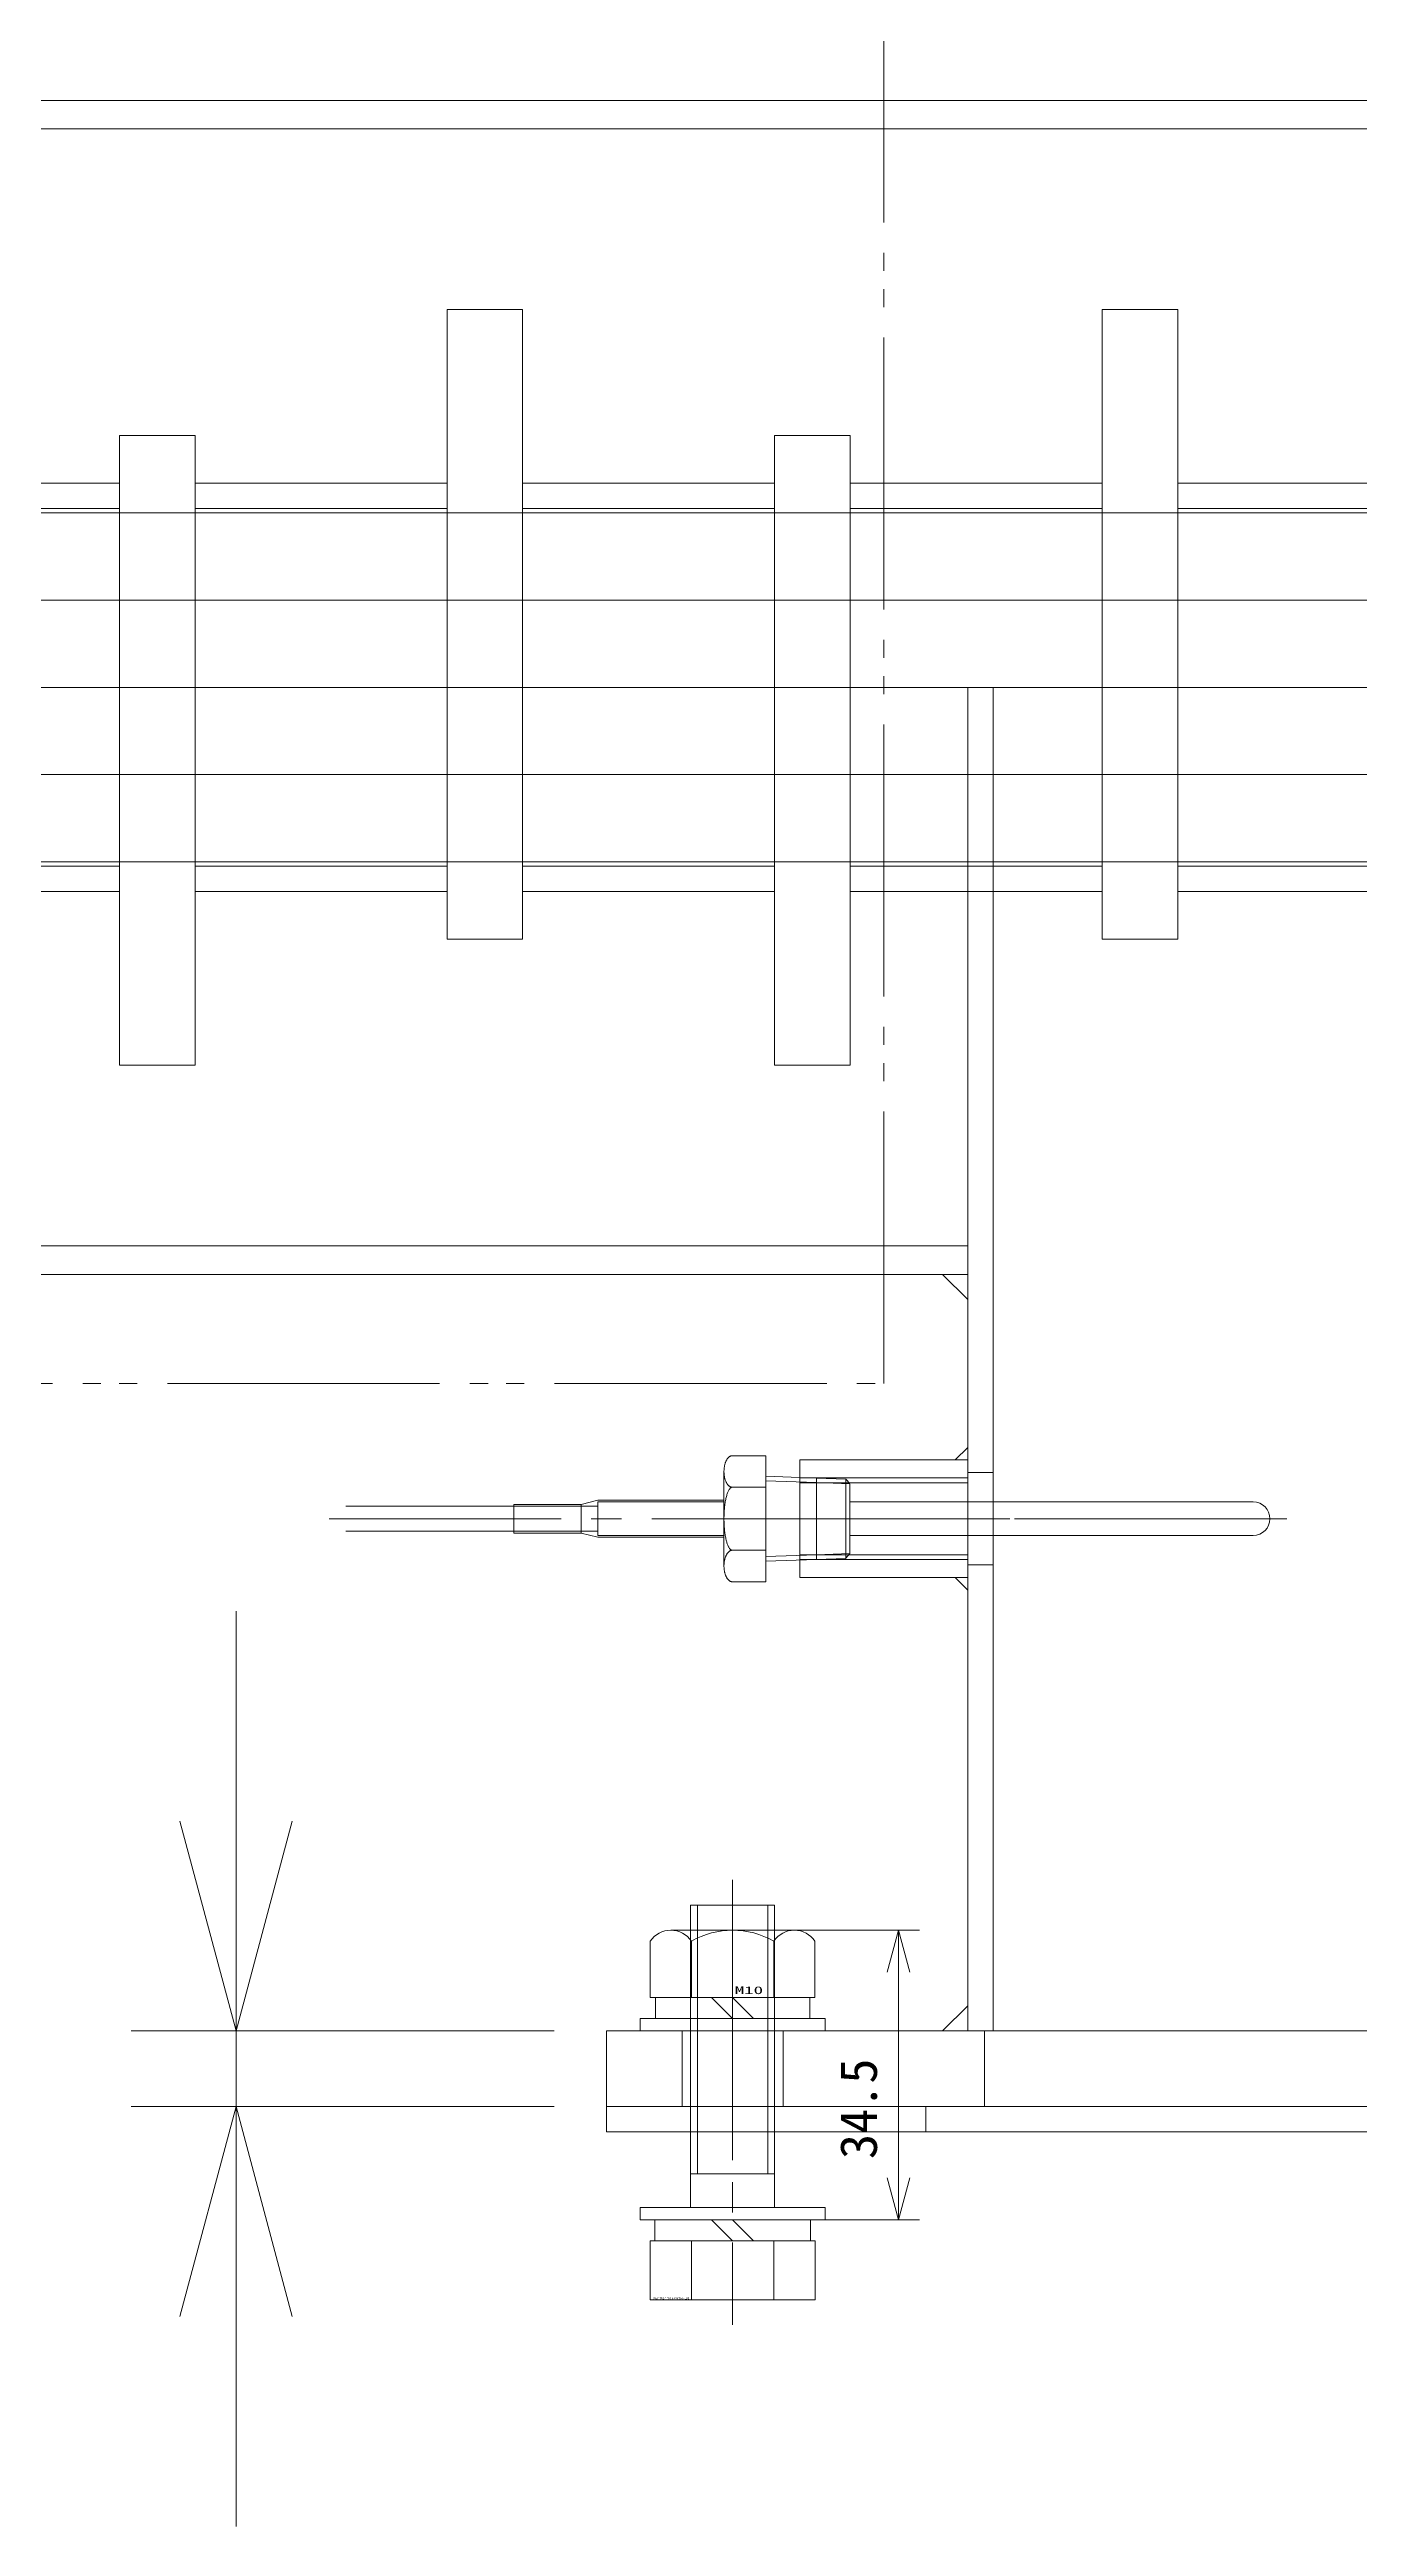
# Model space of a CAD drawing. Units: millimetres at full size. Extents: x -19442 to 19442, y -5866 to 5866.
# Drawn here: x 8013.4 to 8169.2, y -515.9 to -220.9 of the extents above; entities that cross this region are included whole.
import ezdxf
from ezdxf.enums import TextEntityAlignment as Align

# ---------------------------------------------------------------- set-up
doc = ezdxf.new("R2010")
doc.units = ezdxf.units.MM
doc.header["$LTSCALE"] = 3.6
doc.linetypes.add('CHAIN2', pattern=[12, 9, -1, 1, -1])
doc.linetypes.add('DOUBLE_CHAIN2', pattern=[12.8, 9, -1, 0.6, -0.6, 0.6, -1])
for name, color, linetype, lineweight in [('0-2_06_PHANTOM', 2, 'DOUBLE_CHAIN2', 9), ('0-3_04_HIDDEN', 7, 'Continuous', 9), ('0-4_05_CENTER', 2, 'CHAIN2', 9), ('0-5_08_DIM', 3, 'Continuous', 9), ('0-6_0', 2, 'Continuous', 9), ('0-7_10_DRAFT', 1, 'Continuous', 9), ('0-8_03_かくれ線', 5, 'Continuous', 9), ('0-9_04_中心線', 4, 'CHAIN2', 9), ('1-1_11_HATCH', 2, 'Continuous', 9)]:
    doc.layers.add(name, color=color, linetype=linetype, lineweight=lineweight)
doc.styles.add('ＭＳ ゴシック', font='')
doc.styles.get('ＭＳ ゴシック').set_extended_font_data('MS Gothic')

# ---------------------------------------------------------------- blocks, each defined once
blk = doc.blocks.new('M10Nza_1_1_1')
at = {"layer": '0-6_0', "color": 134}
for p, q in [((-7.35, 12), (7.35, 12)), ((-9.8, 4), (-9.8, 10.687)), ((-4.9, 4), (-4.9, 10.687)), ((4.9, 10.687), (4.9, 4)), ((9.8, 10.687), (9.8, 4)), ((-9.8, 4), (9.8, 4)), ((-9.2, 1.5), (-9.2, 4)), ((0, 1.5), (-2.5, 4)), ((0, 4), (2.5, 1.5)), ((9.2, 4), (9.2, 1.5))]:
    blk.add_line(p, q, dxfattribs=at)
at = {"layer": '0-6_0', "color": 134, "linetype": 'CHAIN2'}
blk.add_line((0, 12), (0, 0), dxfattribs=at)
at = {"layer": '0-6_0', "color": 134}
blk.add_lwpolyline([(-11, 1.5), (11, 1.5), (11, 0), (-11, 0)], close=True, dxfattribs=at)
for centre, radius, start, end in [((-7.35, 9.058), 2.942, 33.626, 146.374), ((0, 2.2), 9.8, 60, 120), ((7.35, 9.058), 2.942, 33.626, 146.374)]:
    blk.add_arc(centre, radius, start, end, dxfattribs=at)
at = {"layer": '0-7_10_DRAFT', "style": 'ＭＳ ゴシック', "width": 1.8}
blk.add_text('M10', height=0.9164, dxfattribs=at).set_placement((0.256, 4.117), align=Align.BOTTOM_LEFT)
blk = doc.blocks.new('HTK1611a_1')
at = {"layer": '0-2_06_PHANTOM'}
for p, q in [((6.03, 7.506), (6.03, -7.506)), ((6.03, 7.506), (10.03, 7.506)), ((6.03, 5.06), (0, 4.849)), ((0, 4.299), (6.03, 4.51)), ((10.03, 3.753), (6.03, 3.753)), ((11.029, 5.711), (11.03, -5.629)), ((28.03, 1.7), (28.03, -1.7)), ((36.03, 1.5), (56.03, 1.5)), ((36.03, -1.5), (56.03, -1.5)), ((0, -4.849), (6.03, -5.06)), ((0.001, -4.299), (6.03, -4.51)), ((10.03, -3.753), (6.03, -3.753)), ((6.03, -7.506), (10.03, -7.506))]:
    blk.add_line(p, q, dxfattribs=at)
for points in [[(11.021, 5.874), (11.015, 5.955), (11.006, 6.035), (10.996, 6.115), (10.984, 6.193), (10.97, 6.271), (10.954, 6.347), (10.936, 6.422), (10.917, 6.496), (10.896, 6.567), (10.873, 6.637), (10.849, 6.705), (10.823, 6.771), (10.796, 6.835), (10.767, 6.897), (10.737, 6.956), (10.706, 7.013), (10.673, 7.067), (10.639, 7.118), (10.604, 7.166), (10.567, 7.212), (10.53, 7.254), (10.492, 7.294), (10.453, 7.33), (10.413, 7.363), (10.372, 7.392), (10.331, 7.419), (10.289, 7.442), (10.246, 7.461), (10.204, 7.477), (10.161, 7.49), (10.117, 7.498), (10.074, 7.504), (10.03, 7.506)], [(10.03, 3.753), (10.074, 3.755), (10.117, 3.76), (10.161, 3.769), (10.204, 3.781), (10.246, 3.797), (10.289, 3.817), (10.331, 3.84), (10.372, 3.866), (10.413, 3.896), (10.453, 3.929), (10.492, 3.965), (10.53, 4.004), (10.567, 4.047), (10.604, 4.092), (10.639, 4.141), (10.673, 4.192), (10.706, 4.246), (10.737, 4.302), (10.767, 4.361), (10.796, 4.423), (10.823, 4.487), (10.849, 4.553), (10.873, 4.621), (10.896, 4.691), (10.917, 4.763), (10.936, 4.836), (10.954, 4.911), (10.97, 4.987), (10.984, 5.065), (10.996, 5.144), (11.006, 5.223), (11.015, 5.303), (11.021, 5.384), (11.026, 5.466), (11.029, 5.547), (11.03, 5.629), (11.029, 5.711), (11.026, 5.793), (11.021, 5.874)], [(11.021, 0.49), (11.015, 0.652), (11.006, 0.812), (10.996, 0.971), (10.984, 1.128), (10.97, 1.284), (10.954, 1.436), (10.936, 1.586), (10.917, 1.733), (10.896, 1.876), (10.873, 2.016), (10.849, 2.153), (10.823, 2.285), (10.796, 2.412), (10.767, 2.535), (10.737, 2.654), (10.706, 2.767), (10.673, 2.875), (10.639, 2.977), (10.604, 3.074), (10.567, 3.165), (10.53, 3.25), (10.492, 3.329), (10.453, 3.401), (10.413, 3.467), (10.372, 3.526), (10.331, 3.579), (10.289, 3.625), (10.246, 3.664), (10.204, 3.696), (10.161, 3.721), (10.117, 3.738), (10.074, 3.749), (10.03, 3.753)], [(10.03, -3.753), (10.074, -3.749), (10.117, -3.738), (10.161, -3.721), (10.204, -3.696), (10.246, -3.664), (10.289, -3.625), (10.331, -3.579), (10.372, -3.526), (10.413, -3.467), (10.453, -3.401), (10.492, -3.329), (10.53, -3.25), (10.567, -3.165), (10.604, -3.074), (10.639, -2.977), (10.673, -2.875), (10.706, -2.767), (10.737, -2.654), (10.767, -2.535), (10.796, -2.412), (10.823, -2.285), (10.849, -2.153), (10.873, -2.016), (10.896, -1.876), (10.917, -1.733), (10.936, -1.586), (10.954, -1.436), (10.97, -1.284), (10.984, -1.128), (10.996, -0.971), (11.006, -0.812), (11.015, -0.652), (11.021, -0.49), (11.026, -0.327), (11.029, -0.164), (11.03, 0), (11.029, 0.164), (11.026, 0.327), (11.021, 0.49)], [(11.03, 2.2), (26.03, 2.2), (28.03, 1.7), (36.03, 1.7), (36.03, -1.7), (28.03, -1.7), (26.03, -2.2), (11.03, -2.2)], [(11.021, -5.384), (11.015, -5.303), (11.006, -5.223), (10.996, -5.144), (10.984, -5.065), (10.97, -4.987), (10.954, -4.911), (10.936, -4.836), (10.917, -4.763), (10.896, -4.691), (10.873, -4.621), (10.849, -4.553), (10.823, -4.487), (10.796, -4.423), (10.767, -4.361), (10.737, -4.302), (10.706, -4.246), (10.673, -4.192), (10.639, -4.141), (10.604, -4.092), (10.567, -4.047), (10.53, -4.004), (10.492, -3.965), (10.453, -3.929), (10.413, -3.896), (10.372, -3.866), (10.331, -3.84), (10.289, -3.817), (10.246, -3.797), (10.204, -3.781), (10.161, -3.769), (10.117, -3.76), (10.074, -3.755), (10.03, -3.753)], [(10.03, -7.506), (10.074, -7.504), (10.117, -7.498), (10.161, -7.49), (10.204, -7.477), (10.246, -7.461), (10.289, -7.442), (10.331, -7.419), (10.372, -7.392), (10.413, -7.363), (10.453, -7.33), (10.492, -7.294), (10.53, -7.254), (10.567, -7.212), (10.604, -7.166), (10.639, -7.118), (10.673, -7.067), (10.706, -7.013), (10.737, -6.956), (10.767, -6.897), (10.796, -6.835), (10.823, -6.771), (10.849, -6.705), (10.873, -6.637), (10.896, -6.567), (10.917, -6.496), (10.936, -6.422), (10.954, -6.347), (10.97, -6.271), (10.984, -6.193), (10.996, -6.115), (11.006, -6.035), (11.015, -5.955), (11.021, -5.874), (11.026, -5.793), (11.029, -5.711), (11.03, -5.629), (11.029, -5.547), (11.026, -5.466), (11.021, -5.384)]]:
    blk.add_lwpolyline(points, dxfattribs=at)
at = {"layer": '0-3_04_HIDDEN', "color": 2}
for p, q in [((-3.97, 4.16), (-3.97, -4.16)), ((-3.468, 4.728), (-3.968, 4.178)), ((-3.968, 4.16), (0, 4.299)), ((-3.47, 4.728), (-3.47, -4.728)), ((0, 4.849), (-3.468, 4.728)), ((-51.97, 2), (-3.97, 2)), ((26.03, 1.5), (36.03, 1.5)), ((-51.97, -2), (-3.97, -2)), ((11.03, -2), (26.03, -2)), ((26.03, -1.5), (36.03, -1.5)), ((-3.968, -4.16), (-3.468, -4.71)), ((-3.968, -4.16), (0.001, -4.299)), ((-3.468, -4.728), (0, -4.849))]:
    blk.add_line(p, q, dxfattribs=at)
blk.add_lwpolyline([(11.029, 2), (26.03, 2), (26.03, -2)], dxfattribs=at)
blk.add_arc((-51.97, 0), 2, 90, 270, dxfattribs=at)
at = {"layer": '0-4_05_CENTER'}
blk.add_line((-55.97, 0), (58.026, 0), dxfattribs=at)
at = {"layer": '0-7_10_DRAFT'}
blk.add_line((0, 4.849), (0, -4.849), dxfattribs=at)
blk = doc.blocks.new('A$C3D81658F_1_1_1')
at = {"layer": '0-6_0', "color": 134, "linetype": 'CHAIN2'}
blk.add_line((0, -39), (0, 14), dxfattribs=at)
at = {"layer": '0-6_0', "color": 134}
for p, q in [((-9.815, 11), (9.815, 11)), ((-9.815, 4), (-9.815, 11)), ((-4.908, 4), (-4.908, 11)), ((4.907, 4), (4.907, 11)), ((9.815, 4), (9.815, 11)), ((9.815, 4), (-9.815, 4)), ((-9.25, 4), (-9.25, 1.5)), ((0, 1.5), (-2.5, 4)), ((0, 4), (2.5, 1.5)), ((9.25, 1.5), (9.25, 4)), ((-11, 1.5), (11, 1.5)), ((-11, 1.5), (-11, 0)), ((-11, 0), (11, 0)), ((-5, -36), (-5, 0)), ((5, -36), (5, 0)), ((11, 0), (11, 1.5)), ((-5, -4), (5, -4)), ((-4.188, -36), (-4.188, -4)), ((4.188, -36), (4.188, -4)), ((-5, -36), (5, -36))]:
    blk.add_line(p, q, dxfattribs=at)
at = {"layer": '0-7_10_DRAFT', "style": 'ＭＳ ゴシック', "width": 1.8}
blk.add_text('BT-M10x40L,SW,PW', height=0.2199, dxfattribs=at).set_placement((5.139, 10.658), align=Align.BOTTOM_LEFT)
blk = doc.blocks.new('A$C306330B1_1')
at = {"layer": '0-2_06_PHANTOM', "xscale": -1}
blk.add_blockref('HTK1611a_1', (1075, -99), dxfattribs=at)
at = {"layer": '0-2_06_PHANTOM', "rotation": 180}
blk.add_blockref('A$C3D81658F_1_1_1', (1065, -181), dxfattribs=at)
at = {"layer": '0-2_06_PHANTOM'}
blk.add_blockref('M10Nza_1_1_1', (1065, -160), dxfattribs=at)
blk = doc.blocks.new('A$C0D4411A6_1')
at = {"layer": '0-3_04_HIDDEN', "color": 3}
for p, q in [((-119.5, 0), (-119.5, -3)), ((119.5, 0), (119.5, -3))]:
    blk.add_line(p, q, dxfattribs=at)
at = {"layer": '0-4_05_CENTER'}
for p, q in [((-142.5, 3.199), (-142.5, -6.367)), ((142.5, 3.199), (142.5, -6.367))]:
    blk.add_line(p, q, dxfattribs=at)
at = {"layer": '0-6_0', "color": 3}
blk.add_lwpolyline([(-157.5, 0), (157.5, 0), (157.5, -3), (-157.5, -3)], close=True, dxfattribs=at)
at = {"layer": '0-7_10_DRAFT'}
blk.add_line((0, 0), (0, -3), dxfattribs=at)
blk = doc.blocks.new('_Open30')
at = {"layer": '0-5_08_DIM', "color": 4}
blk.add_line((0, 0), (-1, 0), dxfattribs=at)
blk.add_lwpolyline([(-1, 0.26795), (0, 0), (-1, -0.26795)], dxfattribs=at)

msp = doc.modelspace()

# ---------------------------------------------------------------- linework, layer by layer
at = {"layer": '0-2_06_PHANTOM', "color": 4}
msp.add_lwpolyline([(8112.74, -213.969), (7612.74, -213.969), (7612.74, -379.769), (8112.74, -379.769)], close=True, dxfattribs=at)
at = {"layer": '0-5_08_DIM'}
for p, q in [((8035.623, -431.869), (8035.623, -406.869)), ((8073.49, -456.869), (8023.123, -456.869)), ((8035.623, -456.869), (8035.623, -465.869)), ((8073.49, -465.869), (8023.123, -465.869)), ((8035.623, -490.869), (8035.623, -515.869))]:
    msp.add_line(p, q, dxfattribs=at)
at = {"layer": '0-6_0', "color": 134}
for p, q in [((7041.74, -226.969), (8313.74, -226.969)), ((8122.74, -296.869), (8122.74, -366.769)), ((8122.74, -296.869), (8272.74, -296.869)), ((7041.74, -366.769), (8122.74, -366.769)), ((8095.99, -444.869), (8116.989, -444.869)), ((8114.489, -449.869), (8114.489, -474.369)), ((8095.99, -479.369), (8116.989, -479.369))]:
    msp.add_line(p, q, dxfattribs=at)
for points in [[(8122.74, -456.869), (8272.74, -456.869), (8272.74, -296.869), (8122.74, -296.869)], [(8102.74, -402.869), (8122.74, -402.869), (8122.74, -388.869), (8102.74, -388.869)], [(8079.74, -465.869), (8394.74, -465.869), (8394.74, -456.869), (8079.74, -456.869)]]:
    msp.add_lwpolyline(points, close=True, dxfattribs=at)
at = {"layer": '0-6_0', "color": 3}
msp.add_lwpolyline([(8122.74, -369.769), (8122.74, -366.769), (8119.74, -366.769)], close=True, dxfattribs=at)
at = {"layer": '0-8_03_かくれ線'}
for p, q in [((7036.74, -230.369), (8322.74, -230.369)), ((7991.735, -275.569), (8021.735, -275.569)), ((8030.735, -276.084), (8021.735, -276.084)), ((8030.735, -275.569), (8060.735, -275.569)), ((8060.735, -276.084), (8069.735, -276.084)), ((8069.735, -275.569), (8099.735, -275.569)), ((8108.735, -276.084), (8099.735, -276.084)), ((8108.735, -275.569), (8138.735, -275.569)), ((8138.735, -276.084), (8147.735, -276.084)), ((8147.735, -275.569), (8177.735, -275.569)), ((8283.845, -286.477), (7065.737, -286.477)), ((8030.735, -286.477), (8021.735, -286.477)), ((8060.735, -286.477), (8069.735, -286.477)), ((8108.735, -286.477), (8099.735, -286.477)), ((8138.735, -286.477), (8147.735, -286.477)), ((7987.252, -296.869), (8026.254, -296.869)), ((8035.318, -296.869), (8017.152, -296.869)), ((8026.252, -296.869), (8065.254, -296.869)), ((8056.152, -296.869), (8074.318, -296.869)), ((8060.735, -296.869), (8069.735, -296.869)), ((8065.252, -296.869), (8104.254, -296.869)), ((8113.318, -296.869), (8095.152, -296.869)), ((8104.252, -296.869), (8143.254, -296.869)), ((8125.74, -296.869), (8125.74, -456.869)), ((8134.152, -296.869), (8152.318, -296.869)), ((8138.735, -296.869), (8147.735, -296.869)), ((8143.252, -296.869), (8182.254, -296.869)), ((8263.061, -307.261), (7065.737, -307.261)), ((8030.735, -307.261), (8021.735, -307.261)), ((8060.735, -307.261), (8069.735, -307.261)), ((8108.735, -307.261), (8099.735, -307.261)), ((8138.735, -307.261), (8147.735, -307.261)), ((7991.735, -318.169), (8021.735, -318.169)), ((8030.735, -317.654), (8021.735, -317.654)), ((8030.735, -318.169), (8060.735, -318.169)), ((8060.735, -317.654), (8069.735, -317.654)), ((8069.735, -318.169), (8099.735, -318.169)), ((8108.735, -317.654), (8099.735, -317.654)), ((8108.735, -318.169), (8138.735, -318.169)), ((8138.735, -317.654), (8147.735, -317.654)), ((8147.735, -318.169), (8177.735, -318.169)), ((7036.74, -363.369), (8122.74, -363.369)), ((8102.74, -391.005), (8122.74, -391.005)), ((8102.74, -391.586), (8122.74, -391.586)), ((8122.74, -390.369), (8125.74, -390.369)), ((8102.74, -400.152), (8122.74, -400.152)), ((8102.74, -400.733), (8122.74, -400.733)), ((8122.74, -401.369), (8125.74, -401.369)), ((8088.74, -456.869), (8088.74, -465.869)), ((8100.74, -456.869), (8100.74, -465.869)), ((8124.74, -465.869), (8124.74, -456.869))]:
    msp.add_line(p, q, dxfattribs=at)
for points in [[(8069.735, -251.869), (8060.735, -251.869), (8060.735, -326.869), (8069.735, -326.869)], [(8147.735, -251.869), (8138.735, -251.869), (8138.735, -326.869), (8147.735, -326.869)], [(8021.735, -341.869), (8030.735, -341.869), (8030.735, -266.869), (8021.735, -266.869)], [(8099.735, -341.869), (8108.735, -341.869), (8108.735, -266.869), (8099.735, -266.869)], [(7991.735, -321.169), (8021.735, -321.169), (8021.735, -272.569), (7991.735, -272.569)], [(8030.735, -321.169), (8060.735, -321.169), (8060.735, -272.569), (8030.735, -272.569)], [(8069.735, -321.169), (8099.735, -321.169), (8099.735, -272.569), (8069.735, -272.569)], [(8108.735, -321.169), (8138.735, -321.169), (8138.735, -272.569), (8108.735, -272.569)], [(8147.735, -321.169), (8177.735, -321.169), (8177.735, -272.569), (8147.735, -272.569)], [(7065.737, -276.084), (8300.737, -276.084), (8301.737, -277.084), (8301.737, -316.654), (8300.737, -317.654), (7065.737, -317.654), (7063.737, -315.654), (7063.737, -278.084)]]:
    msp.add_lwpolyline(points, close=True, dxfattribs=at)
for points in [[(8030.735, -296.869), (8021.735, -296.869), (8030.735, -296.869)], [(8108.735, -296.869), (8099.735, -296.869), (8108.735, -296.869)]]:
    msp.add_lwpolyline(points, dxfattribs=at)
at = {"layer": '0-9_04_中心線'}
for p, q in [((7020.72, -296.869), (8339.88, -296.869)), ((7053.737, -296.869), (8646.737, -296.869)), ((8097.74, -395.869), (8127.74, -395.869)), ((8121.24, -395.869), (8127.24, -395.869)), ((8094.74, -470.369), (8094.74, -452.369))]:
    msp.add_line(p, q, dxfattribs=at)
at = {"layer": '1-1_11_HATCH'}
for points in [[(8121.24, -388.869), (8122.74, -387.369), (8122.74, -388.869)], [(8121.24, -402.869), (8122.74, -402.869), (8122.74, -404.369)], [(8122.74, -456.869), (8122.74, -453.869), (8119.74, -456.869)]]:
    msp.add_lwpolyline(points, close=True, dxfattribs=at)

# ---------------------------------------------------------------- block references
at = {"layer": '0-5_08_DIM', "xscale": 25, "yscale": 25}
for p, rotation in [((8035.623, -456.869), 270), ((8035.623, -465.869), 90)]:
    msp.add_blockref('_Open30', p, dxfattribs=dict(at, rotation=rotation))
at = {"layer": '0-6_0'}
for name, p in [('A$C306330B1_1', (7029.74, -296.869)), ('A$C0D4411A6_1', (8237.24, -465.869))]:
    msp.add_blockref(name, p, dxfattribs=at)
at = {"layer": '0-6_0', "xscale": 5, "yscale": 5}
for p, rotation in [((8114.489, -444.869), 90), ((8114.489, -479.369), 270)]:
    msp.add_blockref('_Open30', p, dxfattribs=dict(at, rotation=rotation))

# ---------------------------------------------------------------- texts
at = {"layer": '0-6_0', "color": 134, "style": 'ＭＳ ゴシック'}
msp.add_text('34.5', height=4.399, rotation=90, dxfattribs=at).set_placement((8113.239, -472.119), align=Align.BOTTOM_LEFT)

doc.saveas('drawing.dxf')
